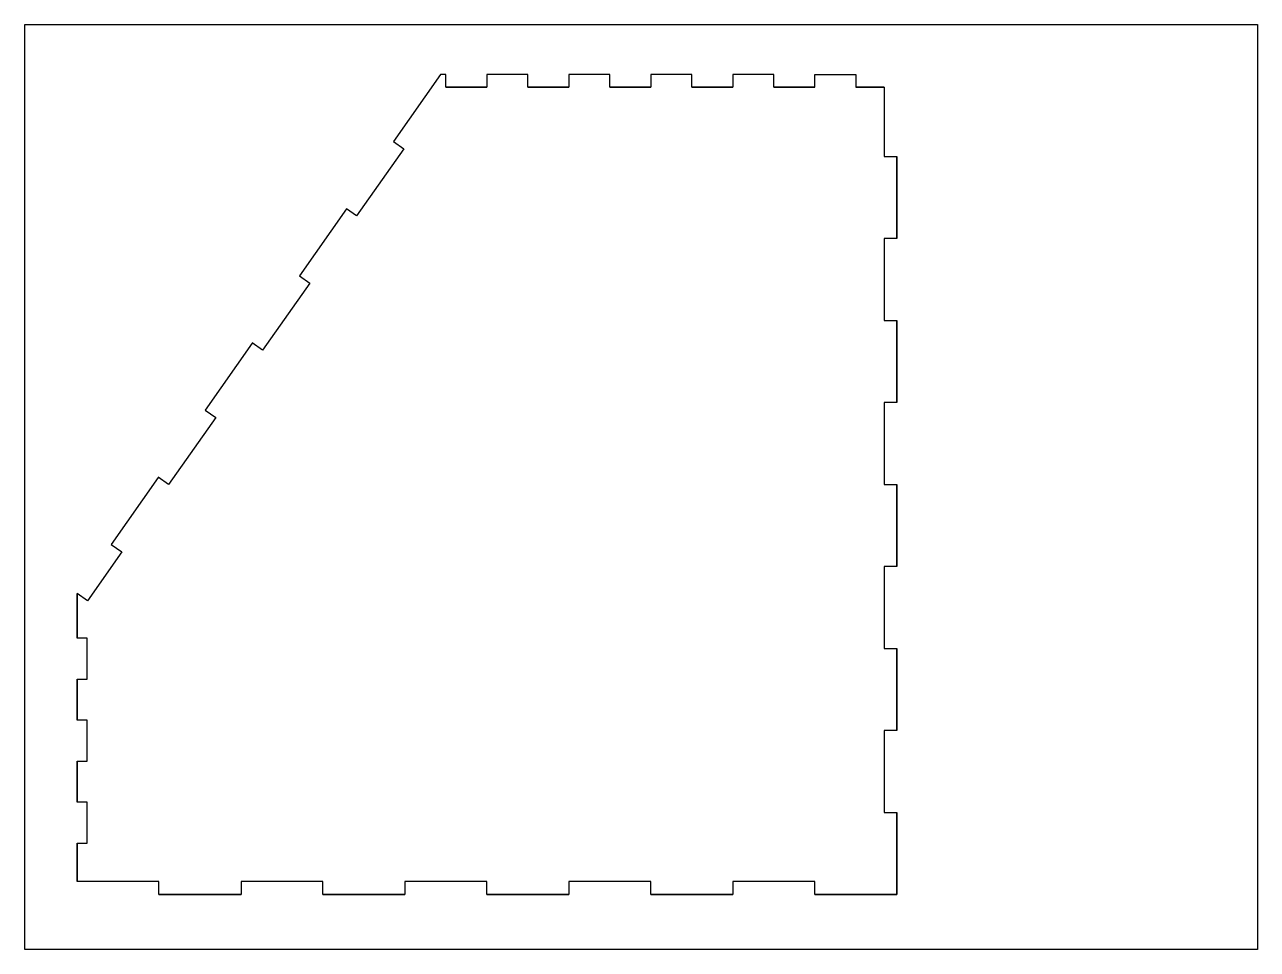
# Model space of a CAD drawing. Header units: inches. Extents: x 0.5 to 24.5, y 0.5 to 18.5.
import ezdxf

# ---------------------------------------------------------------- set-up
doc = ezdxf.new("R2010")
doc.units = ezdxf.units.IN
doc.header["$MEASUREMENT"] = 0

# ---------------------------------------------------------------- blocks, each defined once
blk = doc.blocks.new('*U6')
for p, q in [((1.596, 0), (1.596, -0.25)), ((3.192, -0.243), (3.192, 0)), ((1.596, -0.25), (3.192, -0.243))]:
    blk.add_line(p, q)
blk = doc.blocks.new('*U8')
at = {"color": 0, "linetype": 'ByBlock', "lineweight": -2, "transparency": 16777216, "rotation": 304.9999999999268}
for p in [(72.592, 104.138), (74.423, 101.524), (76.254, 98.909)]:
    blk.add_blockref('*U6', p, dxfattribs=at)

msp = doc.modelspace()

# ---------------------------------------------------------------- linework, layer by layer
for p, q in [((17.27, 17.286), (16.722, 17.286)), ((6.802, 14.921), (5.887, 13.613)), ((4.971, 12.306), (4.056, 10.999))]:
    msp.add_line(p, q)
msp.add_lwpolyline([(0.539, 18.503), (24.539, 18.503), (24.539, 0.503), (0.539, 0.503)], close=True)
for points in [[(15.924, 17.286), (15.924, 17.535), (16.722, 17.535), (16.722, 17.286), (17.27, 17.286), (17.27, 15.937), (17.52, 15.937), (17.52, 14.341), (17.27, 14.341), (17.27, 12.745), (17.52, 12.745), (17.52, 11.149), (17.27, 11.149), (17.27, 9.553), (17.52, 9.553), (17.52, 7.957), (17.27, 7.957), (17.27, 6.361), (17.52, 6.361), (17.52, 4.765), (17.27, 4.765), (17.27, 3.169), (17.52, 3.169), (17.52, 1.573), (15.924, 1.573), (17.52, 1.573), (17.52, 3.169), (17.52, 1.573), (15.924, 1.573), (15.924, 1.823), (14.328, 1.823), (14.328, 1.573), (12.732, 1.573), (12.732, 1.823), (11.135, 1.823), (11.135, 1.573), (9.539, 1.573), (9.539, 1.823), (7.943, 1.823), (7.943, 1.573), (6.347, 1.573), (6.347, 1.823), (4.751, 1.823), (4.751, 1.573), (3.154, 1.573), (3.154, 1.823), (1.558, 1.823), (1.558, 2.571), (1.758, 2.571), (1.758, 3.369), (1.558, 3.369), (1.558, 4.167), (1.758, 4.167), (1.758, 4.965), (1.558, 4.965), (1.558, 5.763), (1.758, 5.763), (1.758, 6.561), (1.558, 6.561), (1.558, 7.359)], [(8.741, 17.286), (9.539, 17.286), (8.741, 17.286), (8.741, 17.535), (8.633, 17.535), (7.717, 16.228)], [(10.337, 17.286), (11.135, 17.286), (10.337, 17.286), (10.337, 17.535), (9.539, 17.535), (9.539, 17.286)], [(11.934, 17.286), (12.732, 17.286), (11.934, 17.286), (11.934, 17.535), (11.135, 17.535), (11.135, 17.286)], [(13.53, 17.286), (14.328, 17.286), (13.53, 17.286), (13.53, 17.535), (12.732, 17.535), (12.732, 17.286)], [(15.126, 17.286), (15.924, 17.286), (15.126, 17.286), (15.126, 17.535), (14.328, 17.535), (14.328, 17.286)], [(3.14, 9.691), (2.225, 8.384), (2.43, 8.241), (1.763, 7.288), (1.558, 7.432), (1.558, 6.561), (1.558, 7.432)]]:
    msp.add_lwpolyline(points)
at = {"color": 7, "linetype": 'Continuous', "lineweight": 25}
for points in [[(17.52, 14.341), (17.52, 15.937)], [(17.52, 11.149), (17.52, 12.745)], [(17.52, 7.957), (17.52, 9.553)], [(17.52, 4.765), (17.52, 6.361)], [(1.558, 5.763), (1.558, 4.965)], [(1.558, 4.167), (1.558, 3.369)], [(1.558, 2.571), (1.558, 1.823)], [(4.751, 1.573), (3.154, 1.573)], [(7.943, 1.573), (6.347, 1.573)], [(11.135, 1.573), (9.539, 1.573)], [(14.328, 1.573), (12.732, 1.573)]]:
    msp.add_lwpolyline(points, close=True, dxfattribs=at)

# ---------------------------------------------------------------- block references
at = {"xscale": -1}
msp.add_blockref('*U8', (81.225, -86.603), dxfattribs=at)

doc.saveas('drawing.dxf')
